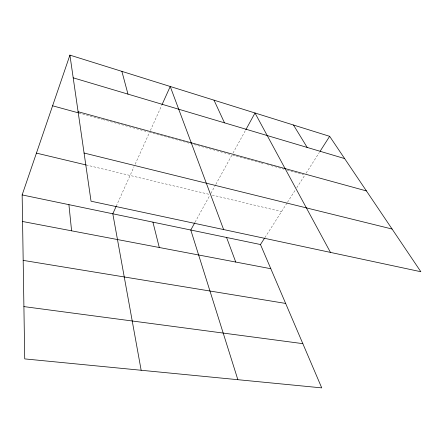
<?xml version="1.0" encoding="UTF-8"?>
<svg xmlns="http://www.w3.org/2000/svg" width="443" height="443" viewBox="0 0 443 443"><rect width="100%" height="100%" fill="white"/><g stroke="black" fill="none" stroke-linecap="round" stroke-linejoin="round"><path stroke-width="0.33" stroke-dasharray="2.21 1.66" d="M116.21 206.255L134.046 166.718M135.17 164.215L149.54 132.352L192.063 143.997M150.393 130.463L161.728 105.334M195.07 222.22L209.899 195.191M210.89 193.392L215.508 184.98M215.835 184.377L231.988 154.939M232.979 153.14L245.472 130.369M264.903 237.598L287.103 202.872M287.479 202.29L295.293 190.069M296.782 187.738L304.967 174.93M306.074 173.202L319.337 152.458M86.147 164.973L209.561 194.433M212.23 195.07L281.521 211.604M78.998 113.02L102.089 119.35M102.748 119.527L148.222 131.986M194.056 144.545L231.324 154.757M232.653 155.116L260.329 162.703M260.988 162.886L263.629 163.605M266.924 164.508L268.901 165.051M270.872 165.588L283.985 169.182M287.263 170.079L303.66 174.575"/><path stroke-width="0.66" d="M22.15 194.926L260.473 244.53L321.734 387.88L24.73 358.902L22.15 194.926L69.916 55.12L329.647 136.328L420.85 271.731L91.042 201.205L69.916 55.12M116.21 206.255L112.81 213.797L141.151 370.259M162.011 104.703L170.228 86.485L223.621 229.557M194.737 222.818L190.783 230.028L237.858 379.695M245.804 129.771L255.007 112.993L330.472 252.405M260.473 244.53L264.537 238.179M320.073 151.307L329.647 136.328M23.905 306.595L302.835 343.652M23.18 260.379L285.646 303.433M22.565 221.494L270.811 268.718M36.437 153.112L86.147 164.973M84.076 153.029L392.094 229.037M78.101 111.719L366.422 190.927M52.606 105.794L78.339 112.843M73.2 77.83L344.637 158.577M293.482 125.02L307.182 147.436M214.013 100.173L224.496 122.838M226.578 237.476L235.754 262.051M121.891 71.373L127.977 94.126M152.924 222.148L159.281 247.504M68.914 204.66L71.594 230.82"/></g></svg>
